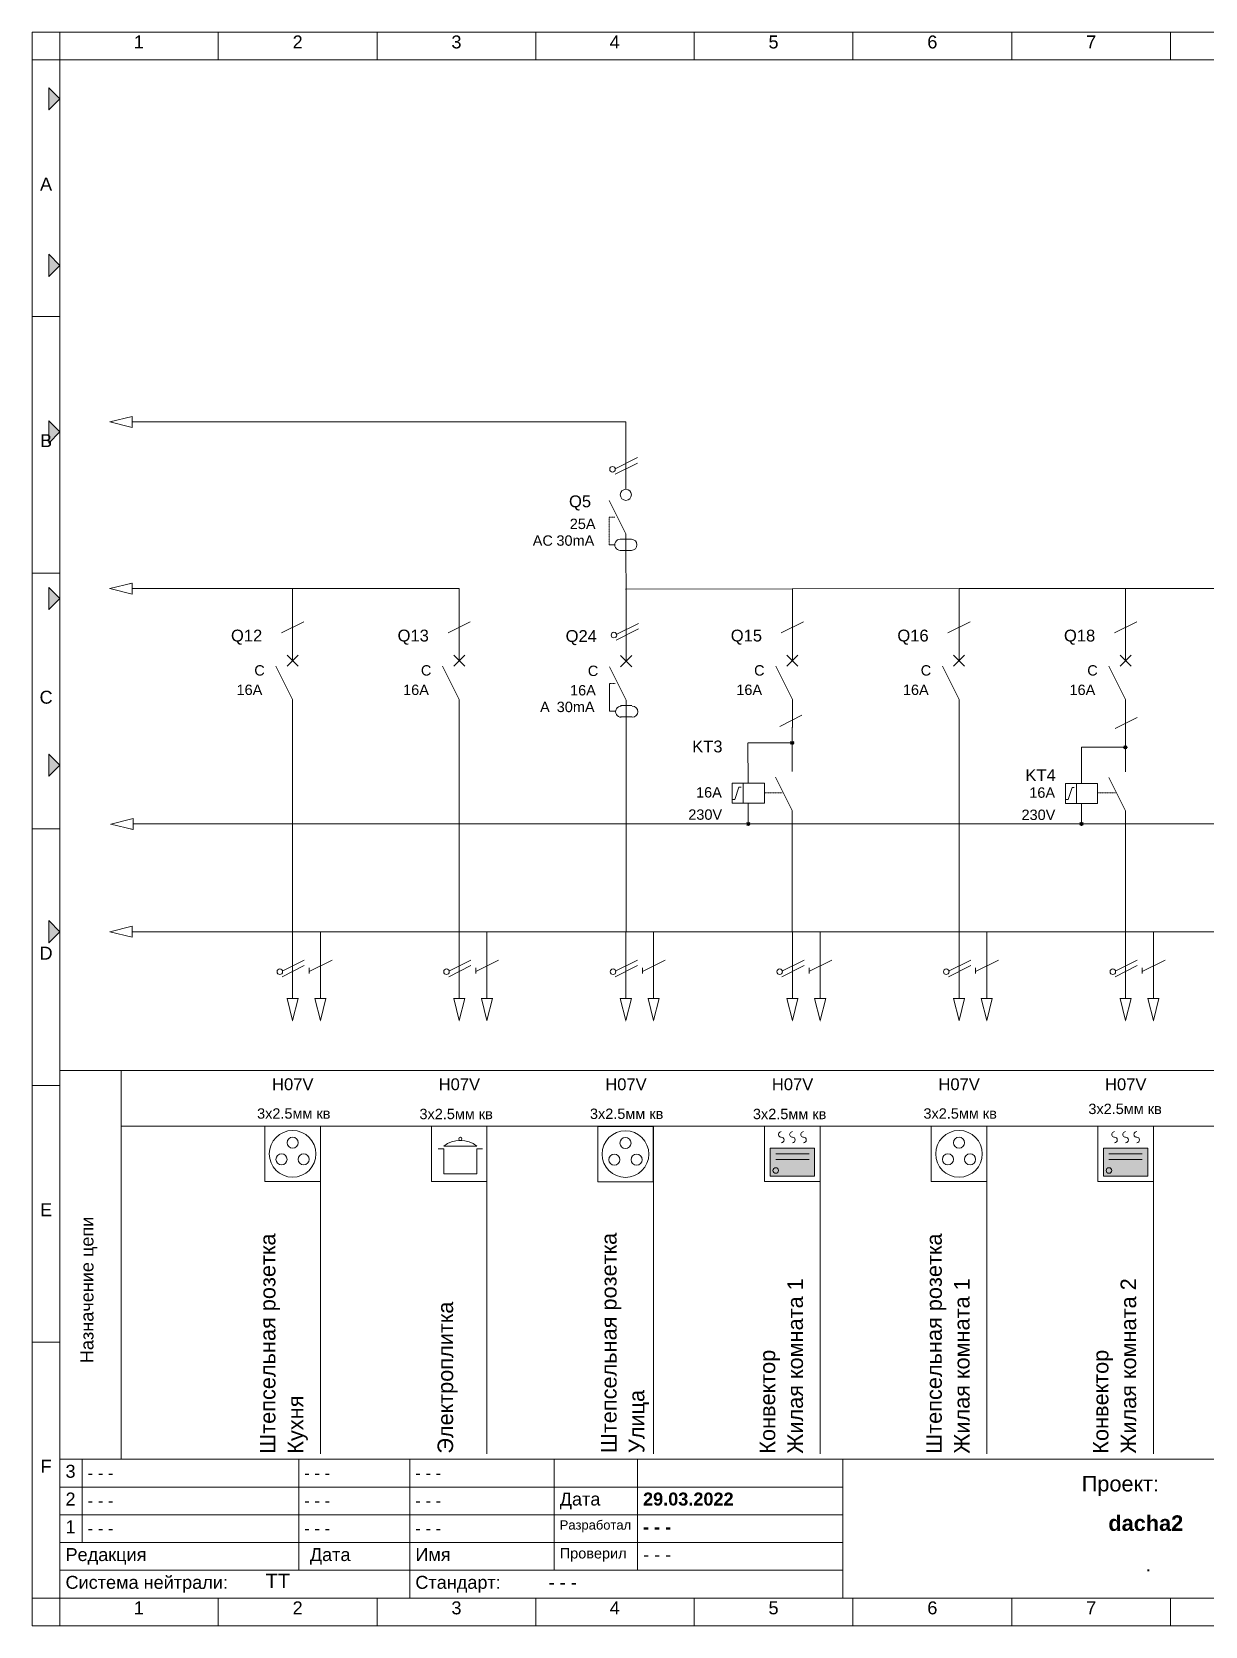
# Model space of a CAD drawing. Header units: inches. Extents: x 796 to 13390, y -2882 to -10.
# Drawn here: x 9289 to 11401, y -2881 to -10 of the extents above; entities that cross this region are included whole.
import ezdxf
from ezdxf.enums import TextEntityAlignment as Align

# ---------------------------------------------------------------- set-up
doc = ezdxf.new("R2010")
doc.units = ezdxf.units.IN
doc.header["$MEASUREMENT"] = 0
doc.linetypes.add('DASHED', pattern=[0.75, 0.5, -0.25])
doc.layers.get('0').update_dxf_attribs({"lineweight": 0})
doc.styles.add('Style1', font='arial.ttf')
doc.styles.add('Style103', font='arial.ttf')
doc.styles.add('Style107', font='arial.ttf')
doc.styles.add('Style11', font='arial.ttf')
doc.styles.add('Style111', font='arial.ttf')
doc.styles.add('Style113', font='arial.ttf')
doc.styles.add('Style115', font='arial.ttf')
doc.styles.add('Style117', font='arial.ttf')
doc.styles.add('Style119', font='arialbd.ttf')
doc.styles.add('Style121', font='arial.ttf')
doc.styles.add('Style123', font='arial.ttf')
doc.styles.add('Style127', font='arial.ttf')
doc.styles.add('Style129', font='arial.ttf')
doc.styles.add('Style131', font='arial.ttf')
doc.styles.add('Style133', font='arial.ttf')
doc.styles.add('Style137', font='arial.ttf')
doc.styles.add('Style139', font='arial.ttf')
doc.styles.add('Style141', font='arial.ttf')
doc.styles.add('Style143', font='arialbd.ttf')
doc.styles.add('Style145', font='arialbd.ttf')
doc.styles.add('Style15', font='arial.ttf')
doc.styles.add('Style151', font='arial.ttf')
doc.styles.add('Style153', font='arial.ttf')
doc.styles.add('Style157', font='arial.ttf')
doc.styles.add('Style159', font='arial.ttf')
doc.styles.add('Style161', font='arial.ttf')
doc.styles.add('Style163', font='arial.ttf')
doc.styles.add('Style165', font='arial.ttf')
doc.styles.add('Style167', font='arial.ttf')
doc.styles.add('Style169', font='arial.ttf')
doc.styles.add('Style17', font='arial.ttf')
doc.styles.add('Style173', font='arial.ttf')
doc.styles.add('Style175', font='arial.ttf')
doc.styles.add('Style179', font='arial.ttf')
doc.styles.add('Style19', font='arial.ttf')
doc.styles.add('Style195', font='arial.ttf')
doc.styles.add('Style197', font='arial.ttf')
doc.styles.add('Style199', font='arial.ttf')
doc.styles.add('Style201', font='arial.ttf')
doc.styles.add('Style205', font='arial.ttf')
doc.styles.add('Style207', font='arial.ttf')
doc.styles.add('Style209', font='arial.ttf')
doc.styles.add('Style21', font='arial.ttf')
doc.styles.add('Style213', font='arial.ttf')
doc.styles.add('Style215', font='arial.ttf')
doc.styles.add('Style217', font='arial.ttf')
doc.styles.add('Style221', font='arial.ttf')
doc.styles.add('Style223', font='arial.ttf')
doc.styles.add('Style225', font='arial.ttf')
doc.styles.add('Style229', font='arial.ttf')
doc.styles.add('Style23', font='arial.ttf')
doc.styles.add('Style231', font='arial.ttf')
doc.styles.add('Style233', font='arial.ttf')
doc.styles.add('Style235', font='arial.ttf')
doc.styles.add('Style237', font='arial.ttf')
doc.styles.add('Style239', font='arial.ttf')
doc.styles.add('Style241', font='arial.ttf')
doc.styles.add('Style245', font='arial.ttf')
doc.styles.add('Style247', font='arial.ttf')
doc.styles.add('Style249', font='arial.ttf')
doc.styles.add('Style253', font='arial.ttf')
doc.styles.add('Style27', font='arial.ttf')
doc.styles.add('Style29', font='arial.ttf')
doc.styles.add('Style3', font='arial.ttf')
doc.styles.add('Style31', font='arial.ttf')
doc.styles.add('Style311', font='arial.ttf')
doc.styles.add('Style313', font='arial.ttf')
doc.styles.add('Style315', font='arial.ttf')
doc.styles.add('Style319', font='arial.ttf')
doc.styles.add('Style321', font='arial.ttf')
doc.styles.add('Style323', font='arial.ttf')
doc.styles.add('Style33', font='arial.ttf')
doc.styles.add('Style35', font='arial.ttf')
doc.styles.add('Style37', font='arial.ttf')
doc.styles.add('Style373', font='arial.ttf')
doc.styles.add('Style375', font='arial.ttf')
doc.styles.add('Style377', font='arial.ttf')
doc.styles.add('Style381', font='arial.ttf')
doc.styles.add('Style383', font='arial.ttf')
doc.styles.add('Style39', font='arial.ttf')
doc.styles.add('Style41', font='arial.ttf')
doc.styles.add('Style43', font='arial.ttf')
doc.styles.add('Style45', font='arial.ttf')
doc.styles.add('Style47', font='arial.ttf')
doc.styles.add('Style49', font='arial.ttf')
doc.styles.add('Style5', font='arial.ttf')
doc.styles.add('Style51', font='arial.ttf')
doc.styles.add('Style53', font='arial.ttf')
doc.styles.add('Style55', font='arial.ttf')
doc.styles.add('Style57', font='arial.ttf')
doc.styles.add('Style7', font='arial.ttf')
doc.styles.add('Style87', font='arial.ttf')
doc.styles.add('Style9', font='arial.ttf')
doc.styles.add('Style91', font='arial.ttf')
doc.styles.add('Style95', font='arial.ttf')
doc.styles.add('Style99', font='arial.ttf')

msp = doc.modelspace()

# ---------------------------------------------------------------- hatches: boundary and pattern name
at = {"linetype": 'Continuous'}
for color, points in [(1, [(9319.2, -110), (9319.2, -150), (9339.2, -130)]), (1, [(9319.2, -410), (9319.2, -450), (9339.2, -430)]), (1, [(9319.2, -710), (9319.2, -750), (9339.2, -730)]), (1, [(9319.2, -1010), (9319.2, -1050), (9339.2, -1030)]), (1, [(9319.2, -1310), (9319.2, -1350), (9339.2, -1330)]), (1, [(9319.2, -1610), (9319.2, -1650), (9339.2, -1630)]), (9, [(10618.2, -2020), (10698.2, -2020), (10698.2, -2070), (10618.2, -2070)]), (9, [(11218.2, -2020), (11298.2, -2020), (11298.2, -2070), (11218.2, -2070)])]:
    msp.add_hatch(color=color, dxfattribs=at).paths.add_polyline_path(points, flags=0)

# ---------------------------------------------------------------- linework, layer by layer
at = {"color": 7, "linetype": 'Continuous'}
for p, q in [((13389.2, -10), (9289.2, -10)), ((9289.2, -10), (9289.2, -2880)), ((9289.2, -10), (13389.2, -10)), ((9289.2, -60), (9289.2, -10)), ((9289.2, -10), (9339.2, -10)), ((9289.2, -2880), (9289.2, -10)), ((9339.2, -10), (9339.2, -2880)), ((9624.2, -10), (9624.2, -60)), ((9910.2, -10), (9910.2, -60)), ((10196.2, -10), (10196.2, -60)), ((10481.2, -10), (10481.2, -60)), ((10767.2, -10), (10767.2, -60)), ((11053.2, -10), (11053.2, -60)), ((11339.2, -10), (11339.2, -60)), ((13389.2, -60), (9289.2, -60)), ((9319.2, -110), (9319.2, -150)), ((9339.2, -130), (9319.2, -110)), ((9319.2, -150), (9339.2, -130)), ((9339.2, -130), (9339.2, -130)), ((9319.2, -410), (9319.2, -450)), ((9339.2, -430), (9319.2, -410)), ((9319.2, -450), (9339.2, -430)), ((9339.2, -430), (9339.2, -430)), ((9289.2, -522), (9339.2, -522)), ((9319.2, -710), (9319.2, -750)), ((9339.2, -730), (9319.2, -710)), ((9469.2, -702), (9429.2, -712)), ((9429.2, -712), (9429.2, -712)), ((9429.2, -712), (9469.2, -722)), ((9469.2, -722), (9469.2, -702)), ((9489.2, -712), (9469.2, -712)), ((9489.2, -712), (9587.2, -712)), ((9587.2, -712), (10358.3, -712)), ((10358.3, -712), (10358.3, -763.2)), ((9319.2, -750), (9339.2, -730)), ((9339.2, -730), (9339.2, -730)), ((10358.3, -833.2), (10358.3, -763.2)), ((10339.3, -796.2), (10379.3, -776.2)), ((10339.3, -806.2), (10379.3, -786.2)), ((10358.3, -913.2), (10328.3, -853.2)), ((10328.3, -853.2), (10328.3, -853.2)), ((10358.3, -963.2), (10358.3, -913.2)), ((10348.3, -923.2), (10368.3, -923.2)), ((10348.3, -943.2), (10368.3, -943.2)), ((10358.3, -955.6), (10358.8, -1012.8)), ((9289.2, -984), (9339.2, -984)), ((9469.2, -1002), (9429.2, -1012)), ((9469.2, -1022), (9469.2, -1002)), ((9319.2, -1010), (9319.2, -1050)), ((9339.2, -1030), (9319.2, -1010)), ((9319.2, -1050), (9339.2, -1030)), ((9339.2, -1030), (9339.2, -1030)), ((9429.2, -1012), (9429.2, -1012)), ((9429.2, -1012), (9469.2, -1022)), ((9489.2, -1012), (9469.2, -1012)), ((9489.2, -1012), (9587.2, -1012)), ((9587.2, -1012), (9758.2, -1012)), ((9758.2, -1012), (9758.2, -1062)), ((9758.2, -1012), (10058.2, -1012)), ((10058.2, -1012), (10058.2, -1062)), ((10357.9, -1012.9), (10958.2, -1012)), ((10358.8, -1012.8), (10358.8, -1062.8)), ((10658.2, -1012), (10658.2, -1062)), ((10958.2, -1012), (10958.2, -1062)), ((10958.2, -1012), (11258.2, -1012)), ((11258.2, -1012), (11258.2, -1062)), ((11258.2, -1012), (11558.2, -1012)), ((9758.2, -1142), (9758.2, -1062)), ((10058.2, -1142), (10058.2, -1062)), ((10658.2, -1142), (10658.2, -1062)), ((10958.2, -1142), (10958.2, -1062)), ((11258.2, -1142), (11258.2, -1062)), ((9738.2, -1092), (9778.2, -1072)), ((10038.2, -1092), (10078.2, -1072)), ((10340.8, -1094.8), (10380.8, -1074.8)), ((10340.8, -1104.8), (10380.8, -1084.8)), ((10358.8, -1062.8), (10358.8, -1142.8)), ((10638.2, -1092), (10678.2, -1072)), ((10938.2, -1092), (10978.2, -1072)), ((11238.2, -1092), (11278.2, -1072)), ((9748.2, -1152), (9768.2, -1132)), ((9768.2, -1152), (9748.2, -1132)), ((10048.2, -1152), (10068.2, -1132)), ((10068.2, -1152), (10048.2, -1132)), ((10348.8, -1132.8), (10368.8, -1152.8)), ((10368.8, -1132.8), (10348.8, -1152.8)), ((10648.2, -1152), (10668.2, -1132)), ((10668.2, -1152), (10648.2, -1132)), ((10948.2, -1152), (10968.2, -1132)), ((10968.2, -1152), (10948.2, -1132)), ((11248.2, -1152), (11268.2, -1132)), ((11268.2, -1152), (11248.2, -1132)), ((9758.2, -1212), (9728.2, -1152)), ((9728.2, -1152), (9728.2, -1152)), ((10058.2, -1212), (10028.2, -1152)), ((10028.2, -1152), (10028.2, -1152)), ((10358.8, -1212.8), (10328.8, -1152.8)), ((10328.8, -1152.8), (10328.8, -1152.8)), ((10658.2, -1212), (10628.2, -1152)), ((10628.2, -1152), (10628.2, -1152)), ((10958.2, -1212), (10928.2, -1152)), ((10928.2, -1152), (10928.2, -1152)), ((11258.2, -1212), (11228.2, -1152)), ((11228.2, -1152), (11228.2, -1152)), ((9758.2, -1262), (9758.2, -1212)), ((10058.2, -1262), (10058.2, -1212)), ((10348.8, -1222.8), (10368.8, -1222.8)), ((10358.8, -1262.8), (10358.8, -1212.8)), ((10658.2, -1262), (10658.2, -1212)), ((10958.2, -1262), (10958.2, -1212)), ((11258.2, -1262), (11258.2, -1212)), ((9758.2, -1262), (9758.2, -1630)), ((10058.2, -1262), (10058.2, -1630)), ((10348.8, -1242.8), (10368.8, -1242.8)), ((10358.8, -1262.8), (10358.8, -1630.8)), ((10635.4, -1260.3), (10675.4, -1240.3)), ((10657.7, -1341.7), (10657.7, -1261.7)), ((10958.2, -1262), (10958.2, -1630)), ((11239.2, -1264.1), (11279.2, -1244.1)), ((11257.8, -1342.1), (11257.8, -1262.1)), ((10578, -1289.8), (10578.7, -1362.7)), ((9319.2, -1310), (9319.2, -1350)), ((9339.2, -1330), (9319.2, -1310)), ((11179, -1297.8), (11178.8, -1363.1)), ((9319.2, -1350), (9339.2, -1330)), ((9339.2, -1330), (9339.2, -1330)), ((10549.7, -1362.7), (10607.7, -1362.7)), ((10549.7, -1398.7), (10549.7, -1362.7)), ((10554.7, -1391.7), (10561.7, -1369.7)), ((10561.7, -1369.7), (10565.7, -1369.7)), ((10565.7, -1369.7), (10561.7, -1369.7)), ((10561.7, -1369.7), (10561.7, -1369.7)), ((10569.7, -1398.7), (10569.7, -1362.7)), ((10607.7, -1362.7), (10607.7, -1398.7)), ((10627.7, -1351.7), (10657.7, -1411.7)), ((11149.8, -1363.1), (11207.8, -1363.1)), ((11149.8, -1399.1), (11149.8, -1363.1)), ((11154.8, -1392.1), (11161.8, -1370.1)), ((11161.8, -1370.1), (11165.8, -1370.1)), ((11165.8, -1370.1), (11161.8, -1370.1)), ((11161.8, -1370.1), (11161.8, -1370.1)), ((11169.8, -1399.1), (11169.8, -1363.1)), ((11207.8, -1363.1), (11207.8, -1399.1)), ((11227.8, -1352.1), (11257.8, -1412.1)), ((10607.7, -1398.7), (10549.7, -1398.7)), ((10550.7, -1391.7), (10554.7, -1391.7)), ((10578.7, -1398.7), (10578.7, -1435.7)), ((11207.8, -1399.1), (11149.8, -1399.1)), ((11150.8, -1392.1), (11154.8, -1392.1)), ((11178.8, -1399.1), (11178.8, -1436.1)), ((9470.9, -1426.2), (9430.9, -1436.2)), ((9470.9, -1446.2), (9470.9, -1426.2)), ((10657.7, -1411.7), (10657.7, -1630)), ((11257.8, -1412.1), (11258.2, -1630)), ((9289.2, -1445), (9339.2, -1445)), ((9430.9, -1436.2), (9430.9, -1436.2)), ((9430.9, -1436.2), (9470.9, -1446.2)), ((9470.9, -1435.7), (13016.4, -1435.7)), ((10657.7, -1461.7), (10657.7, -1461.7)), ((11257.8, -1462.1), (11257.8, -1462.1)), ((9319.2, -1610), (9319.2, -1650)), ((9339.2, -1630), (9319.2, -1610)), ((9319.2, -1650), (9339.2, -1630)), ((9339.2, -1630), (9339.2, -1630)), ((9469.2, -1620), (9429.2, -1630)), ((9429.2, -1630), (9429.2, -1630)), ((9429.2, -1630), (9469.2, -1640)), ((9469.2, -1640), (9469.2, -1620)), ((9489.2, -1630), (9469.2, -1630)), ((9489.2, -1630), (9587.2, -1630)), ((9587.2, -1630), (12208.2, -1630)), ((9758.2, -1630), (9758.2, -1730)), ((9808.2, -1630), (9808.2, -1730)), ((10058.2, -1630), (10058.2, -1730)), ((10108.2, -1630), (10108.2, -1730)), ((10358.2, -1630), (10358.2, -1730)), ((10408.2, -1630), (10408.2, -1730)), ((10658.2, -1630), (10658.2, -1730)), ((10708.2, -1630), (10708.2, -1730)), ((10958.2, -1630), (10958.2, -1730)), ((11008.2, -1630), (11008.2, -1730)), ((11258.2, -1630), (11258.2, -1730)), ((11308.2, -1630), (11308.2, -1730)), ((9739.2, -1701), (9779.2, -1681)), ((9739.2, -1711), (9779.2, -1691)), ((9789.2, -1701), (9829.2, -1681)), ((10039.2, -1701), (10079.2, -1681)), ((10039.2, -1711), (10079.2, -1691)), ((10089.2, -1701), (10129.2, -1681)), ((10339.2, -1701), (10379.2, -1681)), ((10339.2, -1711), (10379.2, -1691)), ((10389.2, -1701), (10429.2, -1681)), ((10639.2, -1701), (10679.2, -1681)), ((10639.2, -1711), (10679.2, -1691)), ((10689.2, -1701), (10729.2, -1681)), ((10939.2, -1701), (10979.2, -1681)), ((10939.2, -1711), (10979.2, -1691)), ((10989.2, -1701), (11029.2, -1681)), ((11239.2, -1701), (11279.2, -1681)), ((11239.2, -1711), (11279.2, -1691)), ((11289.2, -1701), (11329.2, -1681)), ((9788.2, -1695), (9788.2, -1705)), ((10088.2, -1695), (10088.2, -1705)), ((10388.2, -1695), (10388.2, -1705)), ((10688.2, -1695), (10688.2, -1705)), ((10988.2, -1695), (10988.2, -1705)), ((11288.2, -1695), (11288.2, -1705)), ((9768.2, -1750), (9748.2, -1750)), ((9748.2, -1750), (9758.2, -1790)), ((9758.2, -1730), (9758.2, -1750)), ((9758.2, -1790), (9768.2, -1750)), ((9818.2, -1750), (9798.2, -1750)), ((9798.2, -1750), (9808.2, -1790)), ((9808.2, -1730), (9808.2, -1750)), ((9808.2, -1790), (9818.2, -1750)), ((10068.2, -1750), (10048.2, -1750)), ((10048.2, -1750), (10058.2, -1790)), ((10058.2, -1730), (10058.2, -1750)), ((10058.2, -1790), (10068.2, -1750)), ((10118.2, -1750), (10098.2, -1750)), ((10098.2, -1750), (10108.2, -1790)), ((10108.2, -1730), (10108.2, -1750)), ((10108.2, -1790), (10118.2, -1750)), ((10368.2, -1750), (10348.2, -1750)), ((10348.2, -1750), (10358.2, -1790)), ((10358.2, -1730), (10358.2, -1750)), ((10358.2, -1790), (10368.2, -1750)), ((10418.2, -1750), (10398.2, -1750)), ((10398.2, -1750), (10408.2, -1790)), ((10408.2, -1730), (10408.2, -1750)), ((10408.2, -1790), (10418.2, -1750)), ((10668.2, -1750), (10648.2, -1750)), ((10648.2, -1750), (10658.2, -1790)), ((10658.2, -1730), (10658.2, -1750)), ((10658.2, -1790), (10668.2, -1750)), ((10718.2, -1750), (10698.2, -1750)), ((10698.2, -1750), (10708.2, -1790)), ((10708.2, -1730), (10708.2, -1750)), ((10708.2, -1790), (10718.2, -1750)), ((10968.2, -1750), (10948.2, -1750)), ((10948.2, -1750), (10958.2, -1790)), ((10958.2, -1730), (10958.2, -1750)), ((10958.2, -1790), (10968.2, -1750)), ((11018.2, -1750), (10998.2, -1750)), ((10998.2, -1750), (11008.2, -1790)), ((11008.2, -1730), (11008.2, -1750)), ((11008.2, -1790), (11018.2, -1750)), ((11268.2, -1750), (11248.2, -1750)), ((11248.2, -1750), (11258.2, -1790)), ((11258.2, -1730), (11258.2, -1750)), ((11258.2, -1790), (11268.2, -1750)), ((11318.2, -1750), (11298.2, -1750)), ((11298.2, -1750), (11308.2, -1790)), ((11308.2, -1730), (11308.2, -1750)), ((11308.2, -1790), (11318.2, -1750)), ((9758.2, -1790), (9758.2, -1790)), ((9808.2, -1790), (9808.2, -1790)), ((10058.2, -1790), (10058.2, -1790)), ((10108.2, -1790), (10108.2, -1790)), ((10358.2, -1790), (10358.2, -1790)), ((10408.2, -1790), (10408.2, -1790)), ((10658.2, -1790), (10658.2, -1790)), ((10708.2, -1790), (10708.2, -1790)), ((10958.2, -1790), (10958.2, -1790)), ((11008.2, -1790), (11008.2, -1790)), ((11258.2, -1790), (11258.2, -1790)), ((11308.2, -1790), (11308.2, -1790)), ((9339.2, -1880), (13339.2, -1880)), ((9449.2, -2580), (9449.2, -1880)), ((9289.2, -1907), (9339.2, -1907)), ((13339.2, -1980), (9449.2, -1980)), ((9708.2, -1980), (9808.2, -1980)), ((9708.2, -2080), (9708.2, -1980)), ((9808.2, -1980), (9808.2, -2080)), ((9808.2, -1980), (9808.2, -2570)), ((10108.2, -1980), (10008.2, -1980)), ((10008.2, -1980), (10008.2, -2080)), ((10108.2, -2570), (10108.2, -1980)), ((10307.6, -1980.5), (10407.6, -1980.5)), ((10307.6, -2080.5), (10307.6, -1980.5)), ((10407.6, -1980.5), (10407.6, -2080.5)), ((10408.2, -1980), (10408.2, -2570)), ((10608.2, -1980), (10708.2, -1980)), ((10608.2, -2080), (10608.2, -1980)), ((10708.2, -1980), (10708.2, -2080)), ((10708.2, -1980), (10708.2, -2570)), ((10908.2, -1980), (11008.2, -1980)), ((10908.2, -2080), (10908.2, -1980)), ((11008.2, -1980), (11008.2, -2080)), ((11008.2, -1980), (11008.2, -2570)), ((11208.2, -1980), (11308.2, -1980)), ((11208.2, -2080), (11208.2, -1980)), ((11308.2, -1980), (11308.2, -2080)), ((11308.2, -1980), (11308.2, -2570)), ((10020.2, -2021), (10030.2, -2021)), ((10030.2, -2016), (10090.2, -2016)), ((10030.2, -2021), (10030.2, -2066)), ((10090.2, -2021), (10100.2, -2021)), ((10090.2, -2066), (10090.2, -2021)), ((10090.2, -2021), (10090.2, -2026)), ((10090.2, -2026), (10090.2, -2026)), ((10618.2, -2020), (10698.2, -2020)), ((10618.2, -2070), (10618.2, -2020)), ((10628.2, -2030), (10688.2, -2030)), ((10698.2, -2020), (10698.2, -2070)), ((11218.2, -2020), (11298.2, -2020)), ((11218.2, -2070), (11218.2, -2020)), ((11228.2, -2030), (11288.2, -2030)), ((11298.2, -2020), (11298.2, -2070)), ((10030.2, -2066), (10090.2, -2066)), ((10628.2, -2040), (10688.2, -2040)), ((11228.2, -2040), (11288.2, -2040)), ((9808.2, -2080), (9708.2, -2080)), ((10108.2, -2080), (10008.2, -2080)), ((10407.6, -2080.5), (10307.6, -2080.5)), ((10708.2, -2080), (10608.2, -2080)), ((10698.2, -2070), (10618.2, -2070)), ((11008.2, -2080), (10908.2, -2080)), ((11308.2, -2080), (11208.2, -2080)), ((11298.2, -2070), (11218.2, -2070)), ((9289.2, -2369), (9339.2, -2369)), ((9339.2, -2580), (13339.2, -2580)), ((9339.2, -2580), (13339.2, -2580)), ((9379.2, -2730), (9379.2, -2580)), ((9769.2, -2780), (9769.2, -2580)), ((9969.2, -2580), (9969.2, -2830)), ((10229.2, -2580), (10229.2, -2780)), ((10379.2, -2780), (10379.2, -2580)), ((10749.2, -2580), (10749.2, -2830)), ((9339.2, -2630), (10749.2, -2630)), ((9339.2, -2680), (10749.2, -2680)), ((9339.2, -2730), (10749.2, -2730)), ((9339.2, -2780), (10749.2, -2780)), ((9289.2, -2830), (13389.2, -2830)), ((9289.2, -2880), (9289.2, -2830)), ((9624.2, -2830), (9624.2, -2880)), ((9910.2, -2830), (9910.2, -2880)), ((10196.2, -2830), (10196.2, -2880)), ((10481.2, -2830), (10481.2, -2880)), ((10767.2, -2830), (10767.2, -2880)), ((11053.2, -2830), (11053.2, -2880)), ((11339.2, -2830), (11339.2, -2880)), ((9289.2, -2880), (13389.2, -2880)), ((13389.2, -2880), (9289.2, -2880)), ((9339.2, -2880), (9289.2, -2880))]:
    msp.add_line(p, q, dxfattribs=at)
at = {"color": 7, "linetype": 'DASHED'}
for p, q in [((10328.3, -933.2), (10328.3, -883.2)), ((10328.3, -883.2), (10338.3, -883.2)), ((10338.3, -883.2), (10338.3, -883.2)), ((10338.3, -933.2), (10328.3, -933.2)), ((10338.8, -1182.8), (10328.8, -1182.8)), ((10328.8, -1182.8), (10328.8, -1232.8)), ((10328.8, -1232.8), (10338.8, -1232.8)), ((10338.8, -1232.8), (10338.8, -1232.8)), ((10607.7, -1379.7), (10639.7, -1379.7)), ((11207.8, -1380.1), (11239.8, -1380.1))]:
    msp.add_line(p, q, dxfattribs=at)
at = {"color": 7}
for p, q in [((10578.7, -1289.6), (10658.2, -1289.6)), ((11178.8, -1297.6), (11258.2, -1297.6))]:
    msp.add_line(p, q, dxfattribs=at)
at = {"color": 7, "linetype": 'Continuous', "const_width": 1}
for points in [[(9289.2, -2880), (13389.2, -2880), (13389.2, -10), (9289.2, -10), (9289.2, -2880)], [(9289.2, -10), (13389.2, -10), (13389.2, -60), (9289.2, -60), (9289.2, -10)], [(9289.2, -10), (9339.2, -10), (9339.2, -2880), (9289.2, -2880), (9289.2, -10)], [(9319.2, -110), (9319.2, -150), (9339.2, -130), (9339.2, -130), (9319.2, -110)], [(9319.2, -410), (9319.2, -450), (9339.2, -430), (9339.2, -430), (9319.2, -410)], [(9319.2, -710), (9319.2, -750), (9339.2, -730), (9339.2, -730), (9319.2, -710)], [(9469.2, -722), (9469.2, -702), (9429.2, -712), (9429.2, -712), (9469.2, -722)], [(9469.2, -1022), (9469.2, -1002), (9429.2, -1012), (9429.2, -1012), (9469.2, -1022)], [(9319.2, -1010), (9319.2, -1050), (9339.2, -1030), (9339.2, -1030), (9319.2, -1010)], [(9319.2, -1310), (9319.2, -1350), (9339.2, -1330), (9339.2, -1330), (9319.2, -1310)], [(10549.7, -1362.7), (10607.7, -1362.7), (10607.7, -1398.7), (10549.7, -1398.7), (10549.7, -1362.7)], [(11149.8, -1363.1), (11207.8, -1363.1), (11207.8, -1399.1), (11149.8, -1399.1), (11149.8, -1363.1)], [(9470.9, -1446.2), (9470.9, -1426.2), (9430.9, -1436.2), (9430.9, -1436.2), (9470.9, -1446.2)], [(9319.2, -1610), (9319.2, -1650), (9339.2, -1630), (9339.2, -1630), (9319.2, -1610)], [(9469.2, -1640), (9469.2, -1620), (9429.2, -1630), (9429.2, -1630), (9469.2, -1640)], [(9768.2, -1750), (9748.2, -1750), (9758.2, -1790), (9758.2, -1790), (9768.2, -1750)], [(9818.2, -1750), (9798.2, -1750), (9808.2, -1790), (9808.2, -1790), (9818.2, -1750)], [(10068.2, -1750), (10048.2, -1750), (10058.2, -1790), (10058.2, -1790), (10068.2, -1750)], [(10118.2, -1750), (10098.2, -1750), (10108.2, -1790), (10108.2, -1790), (10118.2, -1750)], [(10368.2, -1750), (10348.2, -1750), (10358.2, -1790), (10358.2, -1790), (10368.2, -1750)], [(10418.2, -1750), (10398.2, -1750), (10408.2, -1790), (10408.2, -1790), (10418.2, -1750)], [(10668.2, -1750), (10648.2, -1750), (10658.2, -1790), (10658.2, -1790), (10668.2, -1750)], [(10718.2, -1750), (10698.2, -1750), (10708.2, -1790), (10708.2, -1790), (10718.2, -1750)], [(10968.2, -1750), (10948.2, -1750), (10958.2, -1790), (10958.2, -1790), (10968.2, -1750)], [(11018.2, -1750), (10998.2, -1750), (11008.2, -1790), (11008.2, -1790), (11018.2, -1750)], [(11268.2, -1750), (11248.2, -1750), (11258.2, -1790), (11258.2, -1790), (11268.2, -1750)], [(11318.2, -1750), (11298.2, -1750), (11308.2, -1790), (11308.2, -1790), (11318.2, -1750)], [(9708.2, -1980), (9808.2, -1980), (9808.2, -2080), (9708.2, -2080), (9708.2, -1980)], [(10307.6, -1980.5), (10407.6, -1980.5), (10407.6, -2080.5), (10307.6, -2080.5), (10307.6, -1980.5)], [(10608.2, -1980), (10708.2, -1980), (10708.2, -2080), (10608.2, -2080), (10608.2, -1980)], [(10908.2, -1980), (11008.2, -1980), (11008.2, -2080), (10908.2, -2080), (10908.2, -1980)], [(11208.2, -1980), (11308.2, -1980), (11308.2, -2080), (11208.2, -2080), (11208.2, -1980)], [(10618.2, -2020), (10698.2, -2020), (10698.2, -2070), (10618.2, -2070), (10618.2, -2020)], [(11218.2, -2020), (11298.2, -2020), (11298.2, -2070), (11218.2, -2070), (11218.2, -2020)], [(9289.2, -2830), (13389.2, -2830), (13389.2, -2880), (9289.2, -2880), (9289.2, -2830)]]:
    msp.add_lwpolyline(points, dxfattribs=at)
at = {"color": 7, "linetype": 'Continuous'}
for centre, major_axis in [((10334.3, -797.2), (0, 5)), ((10358.3, -843.2), (0, 10)), ((10336.8, -1095.8), (0, 5)), ((9735.2, -1702), (0, 5)), ((10035.2, -1702), (0, 5)), ((10335.2, -1702), (0, 5)), ((10635.2, -1702), (0, 5)), ((10935.2, -1702), (0, 5)), ((11235.2, -1702), (0, 5)), ((9758.2, -2030), (0, 42)), ((9758.2, -2010), (0, 10)), ((10060.2, -2003), (0, 3)), ((10357.6, -2030.5), (0, 42)), ((10357.6, -2010.5), (0, 10)), ((10958.2, -2030), (0, 42)), ((10958.2, -2010), (0, 10)), ((9738.2, -2040), (0, 10)), ((9778.2, -2040), (0, 10)), ((10337.6, -2040.5), (0, 10)), ((10377.6, -2040.5), (0, 10)), ((10938.2, -2040), (0, 10)), ((10978.2, -2040), (0, 10)), ((10628.2, -2060), (0, 5)), ((11228.2, -2060), (0, 5))]:
    msp.add_ellipse(centre, major_axis=major_axis, ratio=1, dxfattribs=at)
for centre, major_axis, start_param, end_param in [((10348.3, -933.2), (0, 10), 0, 3.141593), ((10368.3, -933.2), (0, 10), 3.141593, 6.283185), ((10349.8, -1233.8), (0, 10), 0, 3.141593), ((10369.8, -1233.8), (0, 10), 3.141593, 6.283185), ((10060.2, -2056), (0, 50), -0.643501, 0.643501), ((10638.2, -1995), (0, 5), 0, 3.141593), ((10638.2, -2005), (0, 5), 3.141593, 6.283185), ((10658.2, -1995), (0, 5), 0, 3.141593), ((10658.2, -2005), (0, 5), 3.141593, 6.283185), ((10678.2, -1995), (0, 5), 0, 3.141593), ((10678.2, -2005), (0, 5), 3.141593, 6.283185), ((11238.2, -1995), (0, 5), 0, 3.141593), ((11238.2, -2005), (0, 5), 3.141593, 6.283185), ((11258.2, -1995), (0, 5), 0, 3.141593), ((11258.2, -2005), (0, 5), 3.141593, 6.283185), ((11278.2, -1995), (0, 5), 0, 3.141593), ((11278.2, -2005), (0, 5), 3.141593, 6.283185)]:
    msp.add_ellipse(centre, major_axis=major_axis, ratio=1, start_param=start_param, end_param=end_param, dxfattribs=at)
at = {"color": 7, "linetype": 'Continuous', "lineweight": 100}
for centre in [(10657.7, -1289.8), (11257.7, -1297.9), (10578.7, -1435.6), (11178.7, -1435.7)]:
    msp.add_ellipse(centre, major_axis=(0, 1), ratio=1, dxfattribs=at)

# ---------------------------------------------------------------- texts
at = {"color": 7}
for s, style, p in [('1', 'Style31', (9481.2, -16)), ('2', 'Style35', (9767.2, -16)), ('3', 'Style39', (10053.2, -16)), ('4', 'Style43', (10338.2, -16)), ('5', 'Style47', (10624.2, -16)), ('6', 'Style51', (10910.2, -16)), ('7', 'Style55', (11196.2, -16)), ('A', 'Style107', (9314.2, -272)), ('B', 'Style103', (9314.2, -734)), ('C', 'Style99', (9314.2, -1196)), ('D', 'Style95', (9314.2, -1657)), ('E', 'Style91', (9314.2, -2119)), ('F', 'Style87', (9314.2, -2581)), ('1', 'Style33', (9481.2, -2836)), ('2', 'Style37', (9767.2, -2836)), ('3', 'Style41', (10053.2, -2836)), ('4', 'Style45', (10338.2, -2836)), ('5', 'Style49', (10624.2, -2836)), ('6', 'Style53', (10910.2, -2836)), ('7', 'Style57', (11196.2, -2836))]:
    msp.add_text(s, height=23.3, dxfattribs=dict(at, style=style)).set_placement(p, align=Align.TOP_CENTER)
for s, height, style, p in [('Q5', 21.33, 'Style197', (10255.9, -844.3)), ('25A', 18.67, 'Style201', (10257.3, -886.2)), ('АС', 18.67, 'Style199', (10190.6, -916.2)), ('30mA', 18.67, 'Style205', (10233.3, -916.2)), ('Q12', 21.33, 'Style151', (9647.2, -1086)), ('Q13', 21.33, 'Style167', (9947.2, -1086)), ('Q24', 21.33, 'Style373', (10249.8, -1086.8)), ('Q15', 21.33, 'Style207', (10547.2, -1086)), ('Q16', 21.33, 'Style223', (10847.2, -1086)), ('Q18', 21.33, 'Style239', (11147.2, -1086)), ('C', 18.7, 'Style157', (9689.2, -1150)), ('C', 18.7, 'Style173', (9989.2, -1150)), ('C', 18.7, 'Style381', (10289.8, -1150.8)), ('C', 18.7, 'Style213', (10589.2, -1150)), ('C', 18.7, 'Style229', (10889.2, -1150)), ('C', 18.7, 'Style245', (11189.2, -1150)), ('16A', 18.67, 'Style153', (9657.2, -1185)), ('16A', 18.67, 'Style169', (9957.2, -1185)), ('16A', 18.67, 'Style377', (10257.8, -1185.8)), ('16A', 18.67, 'Style209', (10557.2, -1185)), ('16A', 18.67, 'Style225', (10857.2, -1185)), ('16A', 18.67, 'Style241', (11157.2, -1185)), ('А', 18.7, 'Style375', (10203.8, -1215.8)), ('30mA', 18.67, 'Style383', (10233.8, -1215.8)), ('KT3', 21.33, 'Style319', (10477.7, -1285.7)), ('KT4', 21.33, 'Style319', (11077.8, -1337.3)), ('16A', 18.67, 'Style321', (10484.7, -1369.7)), ('16A', 18.67, 'Style321', (11084.8, -1370.1)), ('230V', 18.67, 'Style323', (10470.7, -1409.7)), ('230V', 18.67, 'Style323', (11070.8, -1410.1)), ('H07V', 21.33, 'Style165', (9721.2, -1894)), ('H07V', 21.33, 'Style179', (10021.2, -1894)), ('H07V', 21.33, 'Style195', (10321.2, -1894)), ('H07V', 21.33, 'Style221', (10621.2, -1894)), ('H07V', 21.33, 'Style237', (10921.2, -1894)), ('H07V', 21.33, 'Style253', (11221.2, -1894)), ('3x2.5мм кв', 18.67, 'Style163', (9694.2, -1948)), ('3x2.5мм кв', 18.67, 'Style235', (9986.6, -1948.9)), ('3x2.5мм кв', 18.67, 'Style315', (10293.6, -1948.5)), ('3x2.5мм кв', 18.67, 'Style235', (10587.1, -1948.9)), ('3x2.5мм кв', 18.67, 'Style235', (10894.2, -1948)), ('3x2.5мм кв', 18.67, 'Style315', (11191.2, -1939.7)), ('3', 23.3, 'Style17', (9349.2, -2590)), ('- - -', 21.33, 'Style115', (9389.2, -2594)), ('- - -', 21.33, 'Style131', (9779.2, -2594)), ('- - -', 21.33, 'Style139', (9979.2, -2594)), ('Проект:', 28, 'Style15', (11179.2, -2610)), ('2', 23.3, 'Style19', (9349.2, -2640)), ('Дата', 23.33, 'Style11', (10239.2, -2640)), ('29.03.2022', 23.33, 'Style145', (10389.2, -2640)), ('- - -', 21.33, 'Style113', (9389.2, -2644)), ('- - -', 21.33, 'Style127', (9779.2, -2644)), ('- - -', 21.33, 'Style137', (9979.2, -2644)), ('1', 23.3, 'Style21', (9349.2, -2690)), ('Разработал', 16.67, 'Style9', (10239.2, -2690)), ('dacha2', 28, 'Style143', (11227.2, -2681)), ('- - -', 21.33, 'Style141', (9389.2, -2694)), ('- - -', 21.33, 'Style123', (9779.2, -2694)), ('- - -', 21.33, 'Style117', (9979.2, -2694)), ('- - -', 23.33, 'Style119', (10389.2, -2690)), ('Редакция', 23.33, 'Style1', (9349.2, -2740)), ('Дата', 23.33, 'Style3', (9789.2, -2740)), ('Имя', 23.33, 'Style5', (9979.2, -2740)), ('Проверил', 18.67, 'Style7', (10239.2, -2740)), ('- - -', 23.33, 'Style111', (10389.2, -2740)), ('.', 26, 'Style121', (11294.2, -2756)), ('Система нейтрали:', 23.333, 'Style27', (9349.2, -2790)), ('TT', 26, 'Style133', (9709.2, -2786)), ('Стандарт:', 23.33, 'Style29', (9979.2, -2790)), ('- - -', 23.33, 'Style129', (10219.2, -2790))]:
    msp.add_text(s, height=height, dxfattribs=dict(at, style=style)).set_placement(p, align=Align.TOP_LEFT)
for s, height, style, p in [('Назначение цепи', 23.333, 'Style23', (9376.2, -2407)), ('Штепсельная розетка', 28, 'Style159', (9699.2, -2570)), ('Штепсельная розетка', 28, 'Style311', (10313.6, -2568.8)), ('Штепсельная розетка', 28, 'Style231', (10899.2, -2570)), ('Жилая комната 1', 28, 'Style217', (10649.2, -2570)), ('Жилая комната 1', 28, 'Style233', (10949.2, -2570)), ('Жилая комната 2', 28, 'Style249', (11249.2, -2570)), ('Электроплитка', 28, 'Style175', (10019.2, -2570)), ('Конвектор', 28, 'Style215', (10599.2, -2570)), ('Конвектор', 28, 'Style247', (11199.2, -2570)), ('Кухня', 28, 'Style161', (9749.2, -2570)), ('Улица', 28, 'Style313', (10363.6, -2568.8))]:
    msp.add_text(s, height=height, rotation=90.0002, dxfattribs=dict(at, style=style)).set_placement(p, align=Align.TOP_LEFT)

doc.saveas('drawing.dxf')
